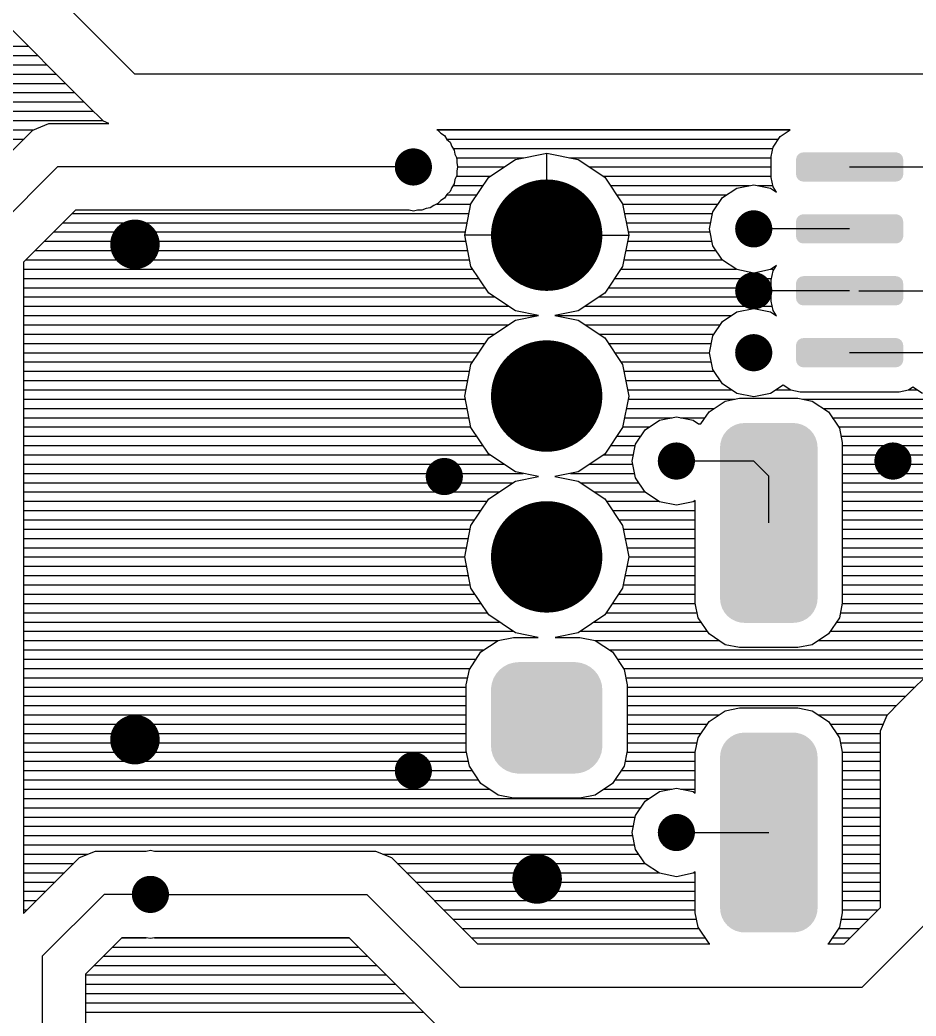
# Model space of a CAD drawing. Extents: x 295 to 953, y 10 to 290.
# Drawn here: x 579.8 to 627.6, y 171.5 to 224.7 of the extents above; entities that cross this region are included whole.
import ezdxf

# ---------------------------------------------------------------- set-up
doc = ezdxf.new("R2010")
doc.units = 0
doc.header["$LTSCALE"] = 5
doc.header["$MEASUREMENT"] = 0
doc.layers.get('0').update_dxf_attribs({"linetype": 'CONTINUOUS', "lineweight": 25})

msp = doc.modelspace()

# ---------------------------------------------------------------- linework, layer by layer
for p, q in [((585.913, 221.769), (579.309, 228.373)), ((583.39, 220.085), (577.625, 225.857)), ((564.45, 223.255), (580.22, 223.255)), ((564.45, 222.76), (580.715, 222.76)), ((564.45, 222.265), (581.211, 222.265)), ((564.45, 221.769), (581.706, 221.769)), ((628.013, 221.769), (585.913, 221.769)), ((564.45, 221.274), (582.201, 221.274)), ((564.45, 220.779), (582.697, 220.779)), ((564.45, 220.283), (583.192, 220.283)), ((584.229, 219.253), (583.39, 220.085)), ((564.45, 219.788), (583.687, 219.788)), ((564.45, 219.293), (584.183, 219.293)), ((580.471, 218.778), (581.323, 219.128)), ((581.323, 219.128), (584.519, 219.128)), ((584.519, 219.128), (584.229, 219.253)), ((564.45, 218.798), (580.524, 218.798)), ((579.824, 218.131), (580.471, 218.778)), ((602.027, 218.798), (620.881, 218.798)), ((620.881, 218.798), (602.027, 218.798)), ((602.027, 218.798), (602.079, 218.778)), ((602.079, 218.778), (602.244, 218.613)), ((602.244, 218.613), (602.436, 218.487)), ((602.436, 218.487), (602.561, 218.289)), ((619.963, 217.873), (620.346, 218.441)), ((620.346, 218.441), (620.881, 218.798)), ((564.45, 218.302), (580.002, 218.302)), ((576.344, 214.65), (579.824, 218.131)), ((602.555, 218.302), (620.254, 218.302)), ((602.561, 218.289), (602.727, 218.131)), ((602.727, 218.131), (602.819, 217.913)), ((602.819, 217.913), (602.944, 217.721)), ((619.864, 217.378), (619.963, 217.873)), ((602.885, 217.807), (619.95, 217.807)), ((602.944, 217.721), (602.991, 217.49)), ((602.991, 217.49), (603.083, 217.279)), ((603.063, 217.312), (606.669, 217.312)), ((606.213, 217.219), (607.884, 217.556)), ((607.884, 214.868), (607.884, 217.556)), ((607.884, 217.556), (609.562, 217.219)), ((609.099, 217.312), (619.864, 217.312)), ((619.864, 216.262), (619.864, 217.378)), ((581.785, 216.816), (577.658, 212.689)), ((600.772, 216.816), (581.785, 216.816)), ((603.083, 217.279), (603.083, 217.047)), ((603.083, 217.047), (603.123, 216.816)), ((603.123, 216.816), (603.083, 216.592)), ((603.123, 216.816), (605.606, 216.816)), ((604.794, 216.275), (606.213, 217.219)), ((609.562, 217.219), (610.982, 216.275)), ((610.163, 216.816), (619.864, 216.816)), ((624.051, 216.816), (628.839, 216.816)), ((603.083, 216.361), (602.991, 216.143)), ((603.063, 216.321), (604.866, 216.321)), ((603.083, 216.592), (603.083, 216.361)), ((603.843, 214.855), (604.794, 216.275)), ((610.909, 216.321), (619.864, 216.321)), ((610.982, 216.275), (611.933, 214.855)), ((619.963, 215.76), (619.864, 216.262)), ((602.819, 215.727), (602.727, 215.509)), ((602.944, 215.918), (602.819, 215.727)), ((602.885, 215.826), (604.496, 215.826)), ((602.991, 216.143), (602.944, 215.918)), ((611.279, 215.826), (618.702, 215.826)), ((618.028, 215.694), (618.933, 215.872)), ((618.933, 215.872), (619.831, 215.694)), ((619.157, 215.826), (619.95, 215.826)), ((620.155, 215.476), (619.963, 215.76)), ((602.561, 215.344), (602.436, 215.152)), ((602.555, 215.33), (604.16, 215.33)), ((602.727, 215.509), (602.561, 215.344)), ((611.609, 215.33), (617.487, 215.33)), ((616.753, 214.419), (617.262, 215.185)), ((617.262, 215.185), (618.028, 215.694)), ((619.831, 215.694), (620.155, 215.476)), ((601.67, 214.644), (601.445, 214.597)), ((601.861, 214.769), (601.67, 214.644)), ((602.079, 214.862), (601.861, 214.769)), ((602.027, 214.835), (603.836, 214.835)), ((602.244, 215.02), (602.079, 214.862)), ((602.436, 215.152), (602.244, 215.02)), ((603.512, 213.178), (603.843, 214.855)), ((611.933, 214.855), (612.263, 213.178)), ((611.933, 214.835), (617.031, 214.835)), ((582.736, 214.505), (579.969, 211.731)), ((582.571, 214.34), (603.744, 214.34)), ((600.541, 214.505), (582.736, 214.505)), ((600.772, 214.459), (600.541, 214.505)), ((600.996, 214.505), (600.772, 214.459)), ((601.227, 214.505), (600.996, 214.505)), ((601.445, 214.597), (601.227, 214.505)), ((612.032, 214.34), (616.74, 214.34)), ((616.575, 213.514), (616.753, 214.419)), ((582.076, 213.845), (603.645, 213.845)), ((612.131, 213.845), (616.641, 213.845)), ((581.581, 213.349), (603.545, 213.349)), ((606.194, 213.178), (603.512, 213.178)), ((603.843, 211.5), (603.512, 213.178)), ((609.575, 213.178), (612.263, 213.178)), ((612.263, 213.178), (611.933, 211.5)), ((612.23, 213.349), (616.608, 213.349)), ((616.753, 212.616), (616.575, 213.514)), ((624.051, 213.514), (618.933, 213.514)), ((581.085, 212.854), (603.572, 212.854)), ((612.197, 212.854), (616.707, 212.854)), ((617.262, 211.85), (616.753, 212.616)), ((580.59, 212.359), (603.671, 212.359)), ((612.098, 212.359), (616.919, 212.359)), ((579.969, 211.731), (579.969, 176.994)), ((580.095, 211.863), (603.77, 211.863)), ((604.794, 210.08), (603.843, 211.5)), ((611.933, 211.5), (610.982, 210.08)), ((611.999, 211.863), (617.255, 211.863)), ((618.028, 211.342), (617.262, 211.85)), ((620.155, 211.553), (619.831, 211.342)), ((619.963, 211.269), (620.155, 211.553)), ((579.969, 211.368), (603.928, 211.368)), ((611.84, 211.368), (617.982, 211.368)), ((618.933, 211.157), (618.028, 211.342)), ((619.831, 211.342), (618.933, 211.157)), ((619.864, 210.774), (619.963, 211.269)), ((619.877, 211.368), (620.029, 211.368)), ((579.969, 210.873), (604.265, 210.873)), ((611.51, 210.873), (619.884, 210.873)), ((619.864, 209.658), (619.864, 210.774)), ((579.969, 210.377), (604.595, 210.377)), ((579.969, 209.882), (605.091, 209.882)), ((606.213, 209.136), (604.794, 210.08)), ((610.982, 210.08), (609.562, 209.136)), ((610.684, 209.882), (619.864, 209.882)), ((611.18, 210.377), (619.864, 210.377)), ((624.051, 210.212), (618.933, 210.212)), ((623.556, 210.212), (619.864, 210.212)), ((624.546, 210.212), (628.231, 210.212)), ((579.969, 209.387), (605.83, 209.387)), ((609.938, 209.387), (619.917, 209.387)), ((619.963, 209.156), (619.864, 209.658)), ((579.969, 208.892), (607.422, 208.892)), ((607.448, 208.892), (606.213, 209.136)), ((606.213, 208.641), (607.448, 208.892)), ((609.562, 209.136), (608.32, 208.892)), ((608.32, 208.892), (609.562, 208.641)), ((608.347, 208.892), (617.731, 208.892)), ((617.262, 208.581), (618.028, 209.09)), ((618.028, 209.09), (618.933, 209.268)), ((618.933, 209.268), (619.831, 209.09)), ((619.831, 209.09), (620.155, 208.872)), ((620.155, 208.872), (619.963, 209.156)), ((620.122, 208.892), (620.141, 208.892)), ((579.969, 208.396), (605.844, 208.396)), ((604.794, 207.696), (606.213, 208.641)), ((609.562, 208.641), (610.982, 207.696)), ((609.925, 208.396), (617.143, 208.396)), ((616.753, 207.815), (617.262, 208.581)), ((579.969, 207.901), (605.104, 207.901)), ((610.665, 207.901), (616.813, 207.901)), ((616.575, 206.91), (616.753, 207.815)), ((579.969, 207.406), (604.602, 207.406)), ((603.843, 206.276), (604.794, 207.696)), ((610.982, 207.696), (611.933, 206.276)), ((611.173, 207.406), (616.674, 207.406)), ((579.969, 206.91), (604.272, 206.91)), ((611.503, 206.91), (616.575, 206.91)), ((616.753, 206.012), (616.575, 206.91)), ((628.839, 206.91), (624.051, 206.91)), ((579.969, 206.415), (603.942, 206.415)), ((603.512, 204.599), (603.843, 206.276)), ((611.833, 206.415), (616.674, 206.415)), ((611.933, 206.276), (612.263, 204.599)), ((579.969, 205.92), (603.77, 205.92)), ((611.999, 205.92), (616.813, 205.92)), ((617.262, 205.246), (616.753, 206.012)), ((579.969, 205.424), (603.671, 205.424)), ((612.098, 205.424), (617.143, 205.424)), ((618.028, 204.738), (617.262, 205.246)), ((620.505, 205.18), (619.831, 204.738)), ((620.907, 204.909), (620.505, 205.18)), ((579.969, 204.929), (603.578, 204.929)), ((603.843, 202.922), (603.512, 204.599)), ((612.263, 204.599), (611.933, 202.922)), ((612.197, 204.929), (617.737, 204.929)), ((618.933, 204.553), (618.028, 204.738)), ((619.831, 204.738), (618.933, 204.553)), ((620.122, 204.929), (620.881, 204.929)), ((621.409, 204.81), (620.907, 204.909)), ((626.686, 204.81), (621.409, 204.81)), ((627.188, 204.909), (626.686, 204.81)), ((627.426, 205.074), (627.188, 204.909)), ((627.214, 204.929), (627.643, 204.929)), ((627.934, 204.738), (627.426, 205.074)), ((579.969, 204.434), (603.539, 204.434)), ((612.23, 204.434), (617.942, 204.434)), ((616.549, 203.754), (617.414, 204.328)), ((617.414, 204.328), (618.18, 204.48)), ((618.18, 204.48), (621.29, 204.48)), ((621.29, 204.48), (622.056, 204.328)), ((621.528, 204.434), (636.143, 204.434)), ((622.056, 204.328), (622.928, 203.754)), ((579.969, 203.939), (603.638, 203.939)), ((612.131, 203.939), (616.826, 203.939)), ((613.901, 203.311), (614.805, 203.489)), ((614.805, 203.489), (615.703, 203.311)), ((616.119, 203.113), (616.549, 203.754)), ((622.644, 203.939), (635.027, 203.939)), ((622.928, 203.754), (623.503, 202.882)), ((579.969, 203.443), (603.737, 203.443)), ((612.032, 203.443), (614.574, 203.443)), ((613.134, 202.803), (613.901, 203.311)), ((615.03, 203.443), (616.344, 203.443)), ((615.703, 203.311), (615.994, 203.113)), ((615.994, 203.113), (616.119, 203.113)), ((623.126, 203.443), (634.545, 203.443)), ((579.969, 202.948), (603.836, 202.948)), ((579.969, 202.453), (604.153, 202.453)), ((604.794, 201.502), (603.843, 202.922)), ((611.933, 202.922), (610.982, 201.502)), ((611.616, 202.453), (612.903, 202.453)), ((611.933, 202.948), (613.359, 202.948)), ((612.626, 202.037), (613.134, 202.803)), ((623.463, 202.948), (634.208, 202.948)), ((623.503, 202.882), (623.655, 202.122)), ((623.589, 202.453), (632.015, 202.453)), ((579.969, 201.957), (604.49, 201.957)), ((611.285, 201.957), (612.613, 201.957)), ((612.448, 201.132), (612.626, 202.037)), ((623.655, 202.122), (623.655, 193.544)), ((623.655, 201.957), (631.289, 201.957)), ((579.969, 201.462), (604.853, 201.462)), ((606.213, 200.557), (604.794, 201.502)), ((610.982, 201.502), (609.562, 200.557)), ((610.922, 201.462), (612.514, 201.462)), ((623.655, 201.462), (630.952, 201.462)), ((579.969, 200.967), (605.593, 200.967)), ((610.182, 200.967), (612.481, 200.967)), ((612.626, 200.234), (612.448, 201.132)), ((618.933, 201.132), (614.805, 201.132)), ((619.738, 200.326), (618.933, 201.132)), ((623.655, 200.967), (630.741, 200.967)), ((579.969, 200.471), (606.623, 200.471)), ((607.448, 200.306), (606.213, 200.557)), ((606.213, 200.062), (607.448, 200.306)), ((609.562, 200.557), (608.32, 200.306)), ((608.32, 200.306), (609.562, 200.062)), ((609.152, 200.471), (612.58, 200.471)), ((619.738, 197.83), (619.738, 200.326)), ((623.655, 200.471), (630.642, 200.471)), ((579.969, 199.976), (606.088, 199.976)), ((604.794, 199.111), (606.213, 200.062)), ((609.562, 200.062), (610.982, 199.111)), ((609.687, 199.976), (612.791, 199.976)), ((613.134, 199.468), (612.626, 200.234)), ((623.655, 199.976), (630.675, 199.976)), ((579.969, 199.481), (605.342, 199.481)), ((610.427, 199.481), (613.128, 199.481)), ((613.901, 198.959), (613.134, 199.468)), ((623.655, 199.481), (630.774, 199.481)), ((579.969, 198.986), (604.708, 198.986)), ((603.843, 197.691), (604.794, 199.111)), ((610.982, 199.111), (611.933, 197.691)), ((611.067, 198.986), (613.854, 198.986)), ((614.805, 198.774), (613.901, 198.959)), ((615.703, 198.959), (614.805, 198.774)), ((615.816, 199.032), (615.703, 198.959)), ((615.75, 198.986), (615.816, 198.986)), ((615.816, 193.544), (615.816, 199.032)), ((623.655, 198.986), (631.064, 198.986)), ((579.969, 198.49), (604.378, 198.49)), ((611.398, 198.49), (615.816, 198.49)), ((623.655, 198.49), (631.52, 198.49)), ((579.969, 197.995), (604.047, 197.995)), ((603.512, 196.02), (603.843, 197.691)), ((611.728, 197.995), (615.816, 197.995)), ((611.933, 197.691), (612.263, 196.02)), ((623.655, 197.995), (632.735, 197.995)), ((579.969, 197.5), (603.803, 197.5)), ((611.966, 197.5), (615.816, 197.5)), ((623.655, 197.5), (634.016, 197.5)), ((579.969, 197.004), (603.704, 197.004)), ((612.065, 197.004), (615.816, 197.004)), ((623.655, 197.004), (634.016, 197.004)), ((579.969, 196.509), (603.605, 196.509)), ((612.164, 196.509), (615.816, 196.509)), ((623.655, 196.509), (634.016, 196.509)), ((579.969, 196.014), (603.512, 196.014)), ((579.969, 195.518), (603.612, 195.518)), ((603.843, 194.343), (603.512, 196.02)), ((612.263, 196.02), (611.933, 194.343)), ((612.164, 195.518), (615.816, 195.518)), ((612.263, 196.014), (615.816, 196.014)), ((623.655, 196.014), (634.016, 196.014)), ((623.655, 195.518), (634.016, 195.518)), ((579.969, 195.023), (603.704, 195.023)), ((612.065, 195.023), (615.816, 195.023)), ((623.655, 195.023), (634.016, 195.023)), ((579.969, 194.528), (603.803, 194.528)), ((611.966, 194.528), (615.816, 194.528)), ((623.655, 194.528), (634.016, 194.528)), ((579.969, 194.033), (604.047, 194.033)), ((604.794, 192.923), (603.843, 194.343)), ((611.933, 194.343), (610.982, 192.923)), ((611.721, 194.033), (615.816, 194.033)), ((623.655, 194.033), (634.016, 194.033)), ((579.969, 193.537), (604.378, 193.537)), ((611.391, 193.537), (615.816, 193.537)), ((615.968, 192.778), (615.816, 193.544)), ((623.655, 193.544), (623.503, 192.778)), ((623.655, 193.537), (634.016, 193.537)), ((579.969, 193.042), (604.708, 193.042)), ((606.213, 191.972), (604.794, 192.923)), ((610.982, 192.923), (609.562, 191.972)), ((611.061, 193.042), (615.915, 193.042)), ((623.556, 193.042), (634.115, 193.042)), ((579.969, 192.547), (605.355, 192.547)), ((610.42, 192.547), (616.119, 192.547)), ((616.549, 191.913), (615.968, 192.778)), ((623.503, 192.778), (622.928, 191.913)), ((623.351, 192.547), (634.32, 192.547)), ((579.969, 192.051), (606.095, 192.051)), ((607.435, 191.728), (606.213, 191.972)), ((609.562, 191.972), (608.333, 191.728)), ((609.681, 192.051), (616.45, 192.051)), ((617.414, 191.331), (616.549, 191.913)), ((622.928, 191.913), (622.056, 191.331)), ((623.021, 192.051), (634.65, 192.051)), ((579.969, 191.556), (605.289, 191.556)), ((604.378, 190.948), (605.302, 191.569)), ((605.302, 191.569), (606.121, 191.728)), ((606.121, 191.728), (607.435, 191.728)), ((608.333, 191.728), (609.648, 191.728)), ((609.648, 191.728), (610.466, 191.569)), ((610.466, 191.569), (611.398, 190.948)), ((610.48, 191.556), (617.077, 191.556)), ((618.18, 191.18), (617.414, 191.331)), ((622.056, 191.331), (621.29, 191.18)), ((622.393, 191.556), (630.054, 191.556)), ((579.969, 191.061), (604.549, 191.061)), ((603.757, 190.017), (604.378, 190.948)), ((611.226, 191.061), (629.532, 191.061)), ((611.398, 190.948), (612.018, 190.017)), ((621.29, 191.18), (618.18, 191.18)), ((626.699, 188.234), (629.354, 190.889)), ((579.969, 190.565), (604.12, 190.565)), ((611.649, 190.565), (629.037, 190.565)), ((579.969, 190.07), (603.79, 190.07)), ((603.592, 189.198), (603.757, 190.017)), ((611.979, 190.07), (628.542, 190.07)), ((612.018, 190.017), (612.177, 189.198)), ((579.969, 189.575), (603.671, 189.575)), ((603.592, 185.678), (603.592, 189.198)), ((612.104, 189.575), (628.046, 189.575)), ((612.177, 189.198), (612.177, 185.678)), ((579.969, 189.08), (603.592, 189.08)), ((612.177, 189.08), (627.551, 189.08)), ((579.969, 188.584), (603.592, 188.584)), ((579.969, 188.089), (603.592, 188.089)), ((612.177, 188.584), (627.056, 188.584)), ((612.177, 188.089), (626.56, 188.089)), ((626.052, 187.587), (626.699, 188.234)), ((579.969, 187.594), (603.592, 187.594)), ((612.177, 187.594), (617.077, 187.594)), ((616.549, 187.244), (617.414, 187.818)), ((617.414, 187.818), (618.18, 187.97)), ((618.18, 187.97), (621.29, 187.97)), ((621.29, 187.97), (622.056, 187.818)), ((622.056, 187.818), (622.928, 187.244)), ((622.393, 187.594), (626.065, 187.594)), ((625.702, 186.735), (626.052, 187.587)), ((579.969, 187.098), (603.592, 187.098)), ((612.177, 187.098), (616.45, 187.098)), ((615.968, 186.372), (616.549, 187.244)), ((622.928, 187.244), (623.503, 186.372)), ((623.021, 187.098), (625.847, 187.098)), ((579.969, 186.603), (603.592, 186.603)), ((612.177, 186.603), (616.119, 186.603)), ((623.351, 186.603), (625.702, 186.603)), ((625.702, 185.817), (625.702, 186.735)), ((579.969, 186.108), (603.592, 186.108)), ((612.177, 186.108), (615.915, 186.108)), ((615.816, 185.612), (615.968, 186.372)), ((623.503, 186.372), (623.655, 185.612)), ((623.556, 186.108), (625.702, 186.108)), ((579.969, 185.612), (603.605, 185.612)), ((603.757, 184.86), (603.592, 185.678)), ((612.177, 185.678), (612.018, 184.86)), ((612.164, 185.612), (615.816, 185.612)), ((615.816, 183.426), (615.816, 185.612)), ((623.655, 185.612), (625.702, 185.612)), ((623.655, 185.612), (623.655, 177.034)), ((625.702, 177.324), (625.702, 185.817)), ((579.969, 185.117), (603.704, 185.117)), ((612.065, 185.117), (615.816, 185.117)), ((623.655, 185.117), (625.702, 185.117)), ((579.969, 184.622), (603.915, 184.622)), ((604.378, 183.928), (603.757, 184.86)), ((612.018, 184.86), (611.398, 183.928)), ((611.86, 184.622), (615.816, 184.622)), ((623.655, 184.622), (625.702, 184.622)), ((579.969, 184.127), (604.245, 184.127)), ((605.302, 183.308), (604.378, 183.928)), ((611.398, 183.928), (610.466, 183.308)), ((611.53, 184.127), (615.816, 184.127)), ((623.655, 184.127), (625.702, 184.127)), ((579.969, 183.631), (604.82, 183.631)), ((606.121, 183.143), (605.302, 183.308)), ((610.466, 183.308), (609.648, 183.143)), ((610.955, 183.631), (614.574, 183.631)), ((613.134, 182.991), (613.901, 183.499)), ((613.901, 183.499), (614.805, 183.677)), ((614.805, 183.677), (615.703, 183.499)), ((615.03, 183.631), (615.816, 183.631)), ((615.703, 183.499), (615.816, 183.426)), ((623.655, 183.631), (625.702, 183.631)), ((579.969, 183.136), (613.359, 183.136)), ((609.648, 183.143), (606.121, 183.143)), ((612.626, 182.225), (613.134, 182.991)), ((623.655, 183.136), (625.702, 183.136)), ((579.969, 182.641), (612.903, 182.641)), ((623.655, 182.641), (625.702, 182.641)), ((579.969, 182.145), (612.613, 182.145)), ((612.448, 181.32), (612.626, 182.225)), ((623.655, 182.145), (625.702, 182.145)), ((579.969, 181.65), (612.514, 181.65)), ((612.626, 180.422), (612.448, 181.32)), ((614.805, 181.32), (619.738, 181.32)), ((623.655, 181.65), (625.702, 181.65)), ((579.969, 181.155), (612.481, 181.155)), ((579.969, 180.659), (612.58, 180.659)), ((623.655, 181.155), (625.702, 181.155)), ((623.655, 180.659), (625.702, 180.659)), ((579.969, 180.164), (583.403, 180.164)), ((582.948, 179.979), (583.8, 180.329)), ((583.8, 180.329), (586.507, 180.329)), ((586.507, 180.329), (586.738, 180.375)), ((586.738, 180.375), (586.963, 180.329)), ((586.963, 180.329), (598.751, 180.329)), ((598.751, 180.329), (599.603, 179.979)), ((599.147, 180.164), (612.791, 180.164)), ((613.134, 179.656), (612.626, 180.422)), ((623.655, 180.164), (625.702, 180.164)), ((579.969, 179.669), (582.644, 179.669)), ((582.3, 179.332), (582.948, 179.979)), ((599.603, 179.979), (604.199, 175.376)), ((599.907, 179.669), (613.128, 179.669)), ((613.901, 179.147), (613.134, 179.656)), ((623.655, 179.669), (625.702, 179.669)), ((579.969, 176.994), (582.3, 179.332)), ((579.969, 179.174), (582.149, 179.174)), ((600.402, 179.174), (613.854, 179.174)), ((614.805, 178.962), (613.901, 179.147)), ((615.703, 179.147), (614.805, 178.962)), ((615.816, 179.22), (615.703, 179.147)), ((615.75, 179.174), (615.816, 179.174)), ((615.816, 177.034), (615.816, 179.22)), ((623.655, 179.174), (625.702, 179.174)), ((579.969, 178.678), (581.653, 178.678)), ((600.897, 178.678), (615.816, 178.678)), ((623.655, 178.678), (625.702, 178.678)), ((579.969, 178.183), (581.158, 178.183)), ((584.262, 178.018), (580.96, 174.716)), ((586.738, 178.018), (584.262, 178.018)), ((586.738, 178.018), (598.295, 178.018)), ((598.295, 178.018), (603.248, 173.065)), ((601.393, 178.183), (615.816, 178.183)), ((623.655, 178.183), (625.702, 178.183)), ((579.969, 177.688), (580.663, 177.688)), ((601.888, 177.688), (615.816, 177.688)), ((623.655, 177.688), (625.702, 177.688)), ((579.969, 177.192), (580.167, 177.192)), ((602.383, 177.192), (615.816, 177.192)), ((615.968, 176.268), (615.816, 177.034)), ((623.655, 177.034), (623.503, 176.268)), ((623.655, 177.192), (625.57, 177.192)), ((623.754, 175.376), (625.702, 177.324)), ((602.878, 176.697), (615.882, 176.697)), ((623.589, 176.697), (625.075, 176.697)), ((603.374, 176.202), (616.014, 176.202)), ((616.549, 175.403), (615.968, 176.268)), ((623.503, 176.268), (622.928, 175.403)), ((623.463, 176.202), (624.579, 176.202)), ((624.711, 173.065), (628.013, 176.367)), ((585.213, 175.706), (583.271, 173.758)), ((585.213, 175.706), (586.507, 175.706)), ((586.507, 175.706), (585.213, 175.706)), ((586.738, 175.66), (586.507, 175.706)), ((586.963, 175.706), (586.738, 175.66)), ((586.963, 175.706), (597.338, 175.706)), ((597.338, 175.706), (586.963, 175.706)), ((601.287, 171.757), (597.338, 175.706)), ((603.869, 175.706), (616.344, 175.706)), ((604.199, 175.376), (616.582, 175.376)), ((616.582, 175.376), (616.549, 175.403)), ((622.928, 175.403), (622.889, 175.376)), ((622.889, 175.376), (623.754, 175.376)), ((623.126, 175.706), (624.084, 175.706)), ((584.717, 175.211), (597.833, 175.211)), ((580.96, 174.716), (580.96, 107.025)), ((584.222, 174.716), (598.328, 174.716)), ((583.271, 173.758), (583.271, 107.256)), ((583.727, 174.221), (598.824, 174.221)), ((583.271, 173.725), (599.319, 173.725)), ((583.271, 173.23), (599.814, 173.23)), ((583.271, 172.735), (600.31, 172.735)), ((603.248, 173.065), (624.711, 173.065)), ((583.271, 172.239), (600.805, 172.239)), ((583.271, 171.744), (601.3, 171.744)), ((601.934, 171.11), (601.287, 171.757))]:
    msp.add_line(p, q)
for points, const_width in [([(600.276, 216.816, 1), (601.267, 216.816, 1)], 0.991), ([(606.398, 213.178, 1), (609.37, 213.178, 1)], 2.972), ([(618.437, 213.514, 1), (619.428, 213.514, 1)], 0.991), ([(585.252, 212.689, 1), (586.573, 212.689, 1)], 1.321), ([(618.437, 210.212, 1), (619.428, 210.212, 1)], 0.991), ([(618.437, 206.91, 1), (619.428, 206.91, 1)], 0.991), ([(606.398, 204.599, 1), (609.37, 204.599, 1)], 2.972), ([(614.31, 201.132, 1), (615.301, 201.132, 1)], 0.991), ([(625.867, 201.132, 1), (626.858, 201.132, 1)], 0.991), ([(601.927, 200.306, 1), (602.918, 200.306, 1)], 0.991), ([(606.398, 196.02, 1), (609.37, 196.02, 1)], 2.972), ([(585.252, 186.273, 1), (586.573, 186.273, 1)], 1.321), ([(600.276, 184.622, 1), (601.267, 184.622, 1)], 0.991), ([(614.31, 181.32, 1), (615.301, 181.32, 1)], 0.991), ([(606.715, 178.843, 1), (608.036, 178.843, 1)], 1.321), ([(586.243, 178.018, 1), (587.234, 178.018, 1)], 0.991)]:
    msp.add_lwpolyline(points, format="xyb", close=True, dxfattribs=dict(const_width=const_width))
for points in [[(621.193, 217.243), (621.223, 217.346), (626.903, 217.243), (626.884, 217.346)], [(621.223, 217.346), (621.233, 217.381), (626.884, 217.346), (626.863, 217.381)], [(621.233, 217.381), (621.299, 217.468), (626.863, 217.381), (626.809, 217.468)], [(621.299, 217.468), (621.319, 217.494), (626.809, 217.468), (626.774, 217.494)], [(621.319, 217.494), (621.416, 217.554), (626.774, 217.494), (626.695, 217.554)], [(621.416, 217.554), (621.441, 217.569), (626.695, 217.554), (626.643, 217.569)], [(621.441, 217.569), (621.571, 217.594), (626.643, 217.569), (626.558, 217.594)], [(621.571, 217.594), (621.581, 217.596), (626.558, 217.594), (626.521, 217.596)], [(621.191, 217.206), (621.193, 217.243), (626.91, 217.206), (626.903, 217.243)], [(621.191, 216.427), (621.191, 217.206), (626.91, 216.427), (626.91, 217.206)], [(621.198, 216.389), (621.191, 216.427), (626.909, 216.389), (626.91, 216.427)], [(621.218, 216.286), (621.198, 216.389), (626.879, 216.286), (626.909, 216.389)], [(621.239, 216.252), (621.218, 216.286), (626.869, 216.252), (626.879, 216.286)], [(621.293, 216.165), (621.239, 216.252), (626.803, 216.165), (626.869, 216.252)], [(621.327, 216.138), (621.293, 216.165), (626.783, 216.138), (626.803, 216.165)], [(621.406, 216.078), (621.327, 216.138), (626.686, 216.078), (626.783, 216.138)], [(621.459, 216.063), (621.406, 216.078), (626.661, 216.063), (626.686, 216.078)], [(621.544, 216.039), (621.459, 216.063), (626.53, 216.039), (626.661, 216.063)], [(621.581, 216.037), (621.544, 216.039), (626.521, 216.037), (626.53, 216.039)], [(621.233, 214.079), (621.299, 214.166), (626.863, 214.079), (626.809, 214.166)], [(621.299, 214.166), (621.319, 214.192), (626.809, 214.166), (626.774, 214.192)], [(621.319, 214.192), (621.416, 214.252), (626.774, 214.192), (626.695, 214.252)], [(621.416, 214.252), (621.441, 214.267), (626.695, 214.252), (626.643, 214.267)], [(621.441, 214.267), (621.571, 214.292), (626.643, 214.267), (626.558, 214.292)], [(621.571, 214.292), (621.581, 214.294), (626.558, 214.292), (626.521, 214.294)], [(621.191, 213.904), (621.193, 213.941), (626.91, 213.904), (626.903, 213.941)], [(621.191, 213.125), (621.191, 213.904), (626.91, 213.125), (626.91, 213.904)], [(621.193, 213.941), (621.223, 214.044), (626.903, 213.941), (626.884, 214.044)], [(621.223, 214.044), (621.233, 214.079), (626.884, 214.044), (626.863, 214.079)], [(621.198, 213.087), (621.191, 213.125), (626.909, 213.087), (626.91, 213.125)], [(621.218, 212.984), (621.198, 213.087), (626.879, 212.984), (626.909, 213.087)], [(621.239, 212.95), (621.218, 212.984), (626.869, 212.95), (626.879, 212.984)], [(621.293, 212.863), (621.239, 212.95), (626.803, 212.863), (626.869, 212.95)], [(621.327, 212.836), (621.293, 212.863), (626.783, 212.836), (626.803, 212.863)], [(621.406, 212.776), (621.327, 212.836), (626.686, 212.776), (626.783, 212.836)], [(621.459, 212.761), (621.406, 212.776), (626.661, 212.761), (626.686, 212.776)], [(621.544, 212.737), (621.459, 212.761), (626.53, 212.737), (626.661, 212.761)], [(621.581, 212.735), (621.544, 212.737), (626.521, 212.735), (626.53, 212.737)], [(621.319, 210.89), (621.416, 210.95), (626.774, 210.89), (626.695, 210.95)], [(621.416, 210.95), (621.441, 210.965), (626.695, 210.95), (626.643, 210.965)], [(621.441, 210.965), (621.571, 210.99), (626.643, 210.965), (626.558, 210.99)], [(621.571, 210.99), (621.581, 210.992), (626.558, 210.99), (626.521, 210.992)], [(621.191, 210.602), (621.193, 210.639), (626.91, 210.602), (626.903, 210.639)], [(621.191, 209.823), (621.191, 210.602), (626.91, 209.823), (626.91, 210.602)], [(621.193, 210.639), (621.223, 210.742), (626.903, 210.639), (626.884, 210.742)], [(621.223, 210.742), (621.233, 210.777), (626.884, 210.742), (626.863, 210.777)], [(621.233, 210.777), (621.299, 210.864), (626.863, 210.777), (626.809, 210.864)], [(621.299, 210.864), (621.319, 210.89), (626.809, 210.864), (626.774, 210.89)], [(621.198, 209.785), (621.191, 209.823), (626.909, 209.785), (626.91, 209.823)], [(621.218, 209.682), (621.198, 209.785), (626.879, 209.682), (626.909, 209.785)], [(621.239, 209.648), (621.218, 209.682), (626.869, 209.648), (626.879, 209.682)], [(621.293, 209.561), (621.239, 209.648), (626.803, 209.561), (626.869, 209.648)], [(621.327, 209.534), (621.293, 209.561), (626.783, 209.534), (626.803, 209.561)], [(621.406, 209.474), (621.327, 209.534), (626.686, 209.474), (626.783, 209.534)], [(621.459, 209.459), (621.406, 209.474), (626.661, 209.459), (626.686, 209.474)], [(621.544, 209.435), (621.459, 209.459), (626.53, 209.435), (626.661, 209.459)], [(621.581, 209.433), (621.544, 209.435), (626.521, 209.433), (626.53, 209.435)], [(621.191, 207.3), (621.193, 207.337), (626.91, 207.3), (626.903, 207.337)], [(621.191, 206.521), (621.191, 207.3), (626.91, 206.521), (626.91, 207.3)], [(621.193, 207.337), (621.223, 207.44), (626.903, 207.337), (626.884, 207.44)], [(621.223, 207.44), (621.233, 207.475), (626.884, 207.44), (626.863, 207.475)], [(621.233, 207.475), (621.299, 207.562), (626.863, 207.475), (626.809, 207.562)], [(621.299, 207.562), (621.319, 207.588), (626.809, 207.562), (626.774, 207.588)], [(621.319, 207.588), (621.416, 207.648), (626.774, 207.588), (626.695, 207.648)], [(621.416, 207.648), (621.441, 207.663), (626.695, 207.648), (626.643, 207.663)], [(621.441, 207.663), (621.571, 207.688), (626.643, 207.663), (626.558, 207.688)], [(621.571, 207.688), (621.581, 207.69), (626.558, 207.688), (626.521, 207.69)], [(621.198, 206.483), (621.191, 206.521), (626.909, 206.483), (626.91, 206.521)], [(621.218, 206.38), (621.198, 206.483), (626.879, 206.38), (626.909, 206.483)], [(621.239, 206.346), (621.218, 206.38), (626.869, 206.346), (626.879, 206.38)], [(621.293, 206.259), (621.239, 206.346), (626.803, 206.259), (626.869, 206.346)], [(621.327, 206.232), (621.293, 206.259), (626.783, 206.232), (626.803, 206.259)], [(621.406, 206.172), (621.327, 206.232), (626.686, 206.172), (626.783, 206.232)], [(621.459, 206.157), (621.406, 206.172), (626.661, 206.157), (626.686, 206.172)], [(621.544, 206.133), (621.459, 206.157), (626.53, 206.133), (626.661, 206.157)], [(621.581, 206.131), (621.544, 206.133), (626.521, 206.131), (626.53, 206.133)], [(617.7, 202.93), (617.752, 202.959), (621.77, 202.93), (621.734, 202.959)], [(617.752, 202.959), (617.93, 203.056), (621.734, 202.959), (621.538, 203.056)], [(617.93, 203.056), (617.992, 203.075), (621.538, 203.056), (621.499, 203.075)], [(617.992, 203.075), (618.18, 203.134), (621.499, 203.075), (621.281, 203.134)], [(618.18, 203.134), (618.273, 203.143), (621.281, 203.134), (621.246, 203.143)], [(618.273, 203.143), (618.441, 203.159), (621.246, 203.143), (621.036, 203.159)], [(617.245, 202.369), (617.339, 202.555), (622.236, 202.369), (622.133, 202.555)], [(617.339, 202.555), (617.373, 202.598), (622.133, 202.555), (622.11, 202.598)], [(617.373, 202.598), (617.501, 202.761), (622.11, 202.598), (621.971, 202.761)], [(617.501, 202.761), (617.544, 202.797), (621.971, 202.761), (621.94, 202.797)], [(617.544, 202.797), (617.7, 202.93), (621.94, 202.797), (621.77, 202.93)], [(617.136, 201.858), (617.154, 202.068), (622.34, 201.858), (622.319, 202.068)], [(617.154, 202.068), (617.167, 202.119), (622.319, 202.068), (622.314, 202.119)], [(617.167, 202.119), (617.222, 202.321), (622.314, 202.119), (622.251, 202.321)], [(617.222, 202.321), (617.245, 202.369), (622.251, 202.321), (622.236, 202.369)], [(617.14, 201.766), (617.136, 201.858), (622.337, 201.766), (622.34, 201.858)], [(617.14, 193.894), (617.14, 201.766), (622.337, 193.894), (622.337, 201.766)], [(617.136, 193.801), (617.14, 193.894), (622.34, 193.801), (622.337, 193.894)], [(617.158, 193.591), (617.136, 193.801), (622.323, 193.591), (622.34, 193.801)], [(617.163, 193.541), (617.158, 193.591), (622.31, 193.541), (622.323, 193.591)], [(617.226, 193.339), (617.163, 193.541), (622.255, 193.339), (622.31, 193.541)], [(617.241, 193.291), (617.226, 193.339), (622.231, 193.291), (622.255, 193.339)], [(617.344, 193.104), (617.241, 193.291), (622.138, 193.104), (622.231, 193.291)], [(617.367, 193.062), (617.344, 193.104), (622.104, 193.062), (622.138, 193.104)], [(617.506, 192.899), (617.367, 193.062), (621.976, 192.899), (622.104, 193.062)], [(617.537, 192.862), (617.506, 192.899), (621.933, 192.862), (621.976, 192.899)], [(617.707, 192.729), (617.537, 192.862), (621.776, 192.729), (621.933, 192.862)], [(617.743, 192.701), (617.707, 192.729), (621.725, 192.701), (621.776, 192.729)], [(617.939, 192.603), (617.743, 192.701), (621.547, 192.603), (621.725, 192.701)], [(617.978, 192.584), (617.939, 192.603), (621.485, 192.584), (621.547, 192.603)], [(618.196, 192.526), (617.978, 192.584), (621.297, 192.526), (621.485, 192.584)], [(618.231, 192.517), (618.196, 192.526), (621.204, 192.517), (621.297, 192.526)], [(618.441, 192.5), (618.231, 192.517), (621.036, 192.5), (621.204, 192.517)], [(605.602, 190.175), (605.78, 190.266), (610.155, 190.175), (610.002, 190.266)], [(605.78, 190.266), (605.851, 190.302), (610.002, 190.266), (609.9, 190.302)], [(605.851, 190.302), (606.051, 190.361), (609.9, 190.302), (609.738, 190.361)], [(606.051, 190.361), (606.12, 190.381), (609.738, 190.361), (609.611, 190.381)], [(606.12, 190.381), (606.368, 190.404), (609.611, 190.381), (609.462, 190.404)], [(606.368, 190.404), (606.398, 190.407), (609.462, 190.404), (609.37, 190.407)], [(605.053, 189.553), (605.151, 189.718), (610.709, 189.553), (610.624, 189.718)], [(605.151, 189.718), (605.196, 189.794), (610.624, 189.718), (610.566, 189.794)], [(605.196, 189.794), (605.324, 189.939), (610.566, 189.794), (610.453, 189.939)], [(605.324, 189.939), (605.381, 190.004), (610.453, 189.939), (610.379, 190.004)], [(605.381, 190.004), (605.535, 190.124), (610.379, 190.004), (610.243, 190.124)], [(605.535, 190.124), (605.602, 190.175), (610.243, 190.124), (610.155, 190.175)], [(604.915, 189.013), (604.945, 189.2), (610.847, 189.013), (610.83, 189.2)], [(604.945, 189.2), (604.959, 189.289), (610.83, 189.2), (610.804, 189.289)], [(604.959, 189.289), (605.023, 189.468), (610.804, 189.289), (610.752, 189.468)], [(605.023, 189.468), (605.053, 189.553), (610.752, 189.468), (610.709, 189.553)], [(604.912, 188.921), (604.915, 189.013), (610.856, 188.921), (610.847, 189.013)], [(604.912, 185.949), (604.912, 188.921), (610.856, 185.949), (610.856, 188.921)], [(617.752, 186.449), (617.93, 186.546), (621.734, 186.449), (621.538, 186.546)], [(617.93, 186.546), (617.992, 186.565), (621.538, 186.546), (621.499, 186.565)], [(617.992, 186.565), (618.18, 186.624), (621.499, 186.565), (621.281, 186.624)], [(618.18, 186.624), (618.273, 186.633), (621.281, 186.624), (621.246, 186.633)], [(618.273, 186.633), (618.441, 186.649), (621.246, 186.633), (621.036, 186.649)], [(617.245, 185.859), (617.339, 186.045), (622.236, 185.859), (622.133, 186.045)], [(617.339, 186.045), (617.373, 186.088), (622.133, 186.045), (622.11, 186.088)], [(617.373, 186.088), (617.501, 186.251), (622.11, 186.088), (621.971, 186.251)], [(617.501, 186.251), (617.544, 186.287), (621.971, 186.251), (621.94, 186.287)], [(617.544, 186.287), (617.7, 186.42), (621.94, 186.287), (621.77, 186.42)], [(617.7, 186.42), (617.752, 186.449), (621.77, 186.42), (621.734, 186.449)], [(604.921, 185.858), (604.912, 185.949), (610.853, 185.858), (610.856, 185.949)], [(604.939, 185.671), (604.921, 185.858), (610.824, 185.671), (610.853, 185.858)], [(604.965, 185.581), (604.939, 185.671), (610.81, 185.581), (610.824, 185.671)], [(605.017, 185.402), (604.965, 185.581), (610.745, 185.402), (610.81, 185.581)], [(617.136, 185.348), (617.154, 185.558), (622.34, 185.348), (622.319, 185.558)], [(617.154, 185.558), (617.167, 185.609), (622.319, 185.558), (622.314, 185.609)], [(617.167, 185.609), (617.222, 185.811), (622.314, 185.609), (622.251, 185.811)], [(617.222, 185.811), (617.245, 185.859), (622.251, 185.811), (622.236, 185.859)], [(605.06, 185.318), (605.017, 185.402), (610.715, 185.318), (610.745, 185.402)], [(605.144, 185.153), (605.06, 185.318), (610.618, 185.153), (610.715, 185.318)], [(605.203, 185.077), (605.144, 185.153), (610.573, 185.077), (610.618, 185.153)], [(605.316, 184.931), (605.203, 185.077), (610.445, 184.931), (610.573, 185.077)], [(605.389, 184.867), (605.316, 184.931), (610.388, 184.867), (610.445, 184.931)], [(617.14, 185.256), (617.136, 185.348), (622.337, 185.256), (622.34, 185.348)], [(617.14, 177.384), (617.14, 185.256), (622.337, 177.384), (622.337, 185.256)], [(605.526, 184.747), (605.389, 184.867), (610.233, 184.747), (610.388, 184.867)], [(605.613, 184.695), (605.526, 184.747), (610.167, 184.695), (610.233, 184.747)], [(605.767, 184.604), (605.613, 184.695), (609.989, 184.604), (610.167, 184.695)], [(605.868, 184.568), (605.767, 184.604), (609.918, 184.568), (609.989, 184.604)], [(606.03, 184.51), (605.868, 184.568), (609.718, 184.51), (609.918, 184.568)], [(606.157, 184.49), (606.03, 184.51), (609.649, 184.49), (609.718, 184.51)], [(606.307, 184.466), (606.157, 184.49), (609.4, 184.466), (609.649, 184.49)], [(606.398, 184.463), (606.307, 184.466), (609.37, 184.463), (609.4, 184.466)], [(617.136, 177.291), (617.14, 177.384), (622.34, 177.291), (622.337, 177.384)], [(617.158, 177.081), (617.136, 177.291), (622.323, 177.081), (622.34, 177.291)], [(617.163, 177.031), (617.158, 177.081), (622.31, 177.031), (622.323, 177.081)], [(617.226, 176.829), (617.163, 177.031), (622.255, 176.829), (622.31, 177.031)], [(617.241, 176.781), (617.226, 176.829), (622.231, 176.781), (622.255, 176.829)], [(617.344, 176.594), (617.241, 176.781), (622.138, 176.594), (622.231, 176.781)], [(617.367, 176.552), (617.344, 176.594), (622.104, 176.552), (622.138, 176.594)], [(617.506, 176.389), (617.367, 176.552), (621.976, 176.389), (622.104, 176.552)], [(617.537, 176.352), (617.506, 176.389), (621.933, 176.352), (621.976, 176.389)], [(617.707, 176.219), (617.537, 176.352), (621.776, 176.219), (621.933, 176.352)], [(617.743, 176.191), (617.707, 176.219), (621.725, 176.191), (621.776, 176.219)], [(617.939, 176.093), (617.743, 176.191), (621.547, 176.093), (621.725, 176.191)], [(617.978, 176.074), (617.939, 176.093), (621.485, 176.074), (621.547, 176.093)], [(618.196, 176.016), (617.978, 176.074), (621.297, 176.016), (621.485, 176.074)], [(618.231, 176.007), (618.196, 176.016), (621.204, 176.007), (621.297, 176.016)], [(618.441, 175.99), (618.231, 176.007), (621.036, 175.99), (621.204, 176.007)]]:
    msp.add_solid(points)

doc.saveas('drawing.dxf')
